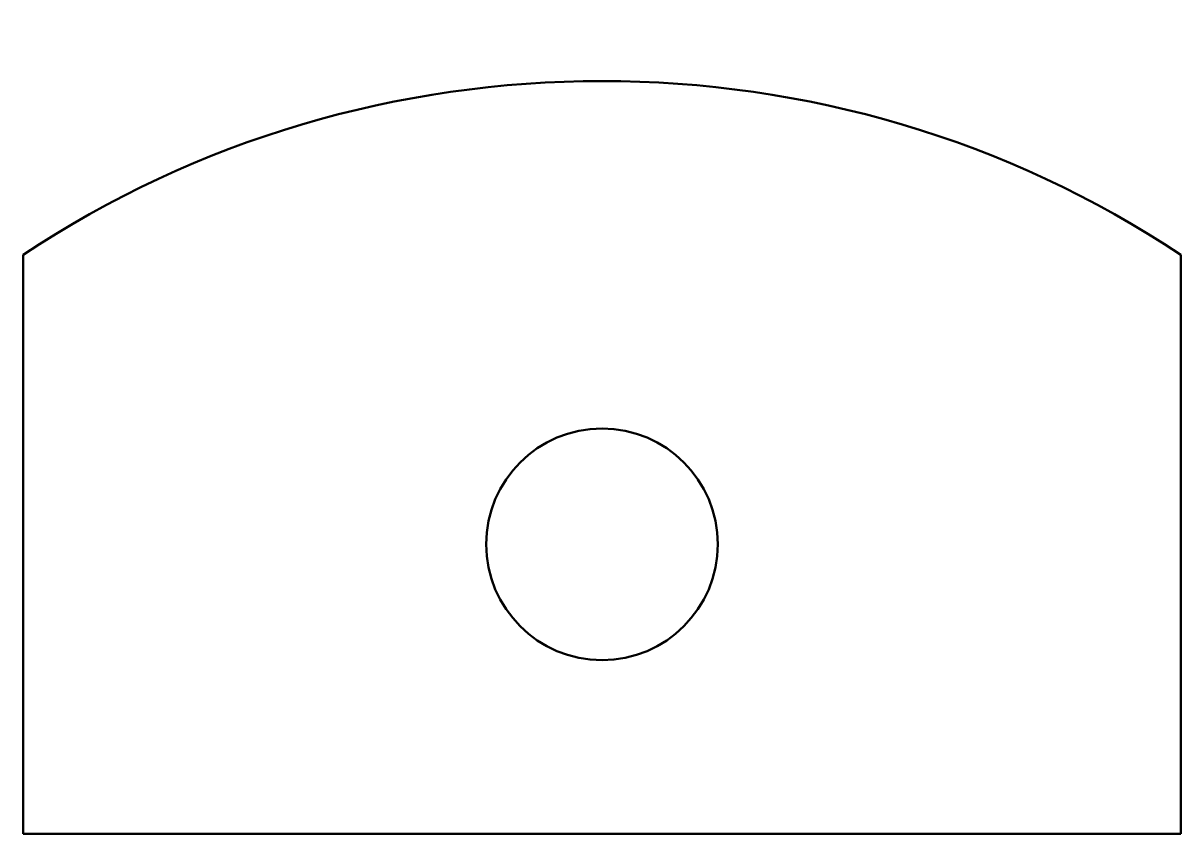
# Model space of a CAD drawing. Header units: millimetres. Extents: x 0 to 100, y 0 to 70.
import ezdxf

# ---------------------------------------------------------------- set-up
doc = ezdxf.new("R2010")
doc.units = ezdxf.units.MM
doc.layers.add('IV_INTERIOR_PROFILES', color=7, linetype='Continuous', lineweight=50)
doc.layers.add('IV_OUTER_PROFILE', color=7, linetype='Continuous', lineweight=50)

msp = doc.modelspace()

# ---------------------------------------------------------------- linework, layer by layer
at = {"layer": 'IV_INTERIOR_PROFILES'}
msp.add_circle((50, 25), 10, dxfattribs=at)
at = {"layer": 'IV_OUTER_PROFILE'}
for p, q in [((0, 0), (0, 50)), ((100, 50), (100, 0)), ((100, 0), (0, 0))]:
    msp.add_line(p, q, dxfattribs=at)
msp.add_open_spline([(0, 50), (30, 70), (70, 70), (100, 50)], degree=3, dxfattribs=at)

doc.saveas('drawing.dxf')
